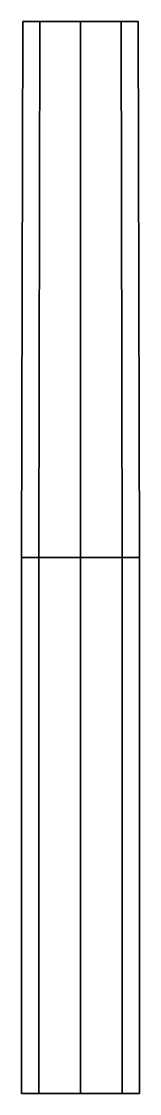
# Model space of a CAD drawing. Extents: x -0.22 to 0.22, y -0.82 to 3.18.
import ezdxf

# ---------------------------------------------------------------- set-up
doc = ezdxf.new("R2010")
doc.units = 0
doc.layers.add('SLEEVE', color=5, linetype='CONTINUOUS')

msp = doc.modelspace()

# ---------------------------------------------------------------- linework, layer by layer
at = {"layer": 'SLEEVE'}
for points in [[(-0.215, 3.18), (-0.152, 3.18, -0.152), (-0.1556, 1.18, -0.1556), (-0.22, 1.18)], [(-0.152, 3.18, 0.152), (-0.215, 3.18), (-0.22, 1.18), (-0.1556, 1.18, 0.1556)], [(-0.16, 3.18), (-0.1131, 3.18, -0.1131), (-0.152, 3.18, -0.152), (-0.215, 3.18)], [(-0.1131, 3.18, 0.1131), (-0.16, 3.18), (-0.215, 3.18), (-0.152, 3.18, 0.152)], [(-0.152, 3.18, -0.152), (0, 3.18, -0.215), (0, 1.18, -0.22), (-0.1556, 1.18, -0.1556)], [(0, 3.18, 0.215), (-0.152, 3.18, 0.152), (-0.1556, 1.18, 0.1556), (0, 1.18, 0.22)], [(-0.1131, 3.18, -0.1131), (0, 3.18, -0.16), (0, 3.18, -0.215), (-0.152, 3.18, -0.152)], [(0, 3.18, 0.16), (-0.1131, 3.18, 0.1131), (-0.152, 3.18, 0.152), (0, 3.18, 0.215)], [(0.1131, 3.18, 0.1131), (0, 3.18, 0.16), (0, 3.18, 0.215), (0.152, 3.18, 0.152)], [(0, 3.18, -0.16), (0.1131, 3.18, -0.1131), (0.152, 3.18, -0.152), (0, 3.18, -0.215)], [(0, 3.18, -0.215), (0.152, 3.18, -0.152), (0.1556, 1.18, -0.1556), (0, 1.18, -0.22)], [(0.152, 3.18, 0.152), (0, 3.18, 0.215), (0, 1.18, 0.22), (0.1556, 1.18, 0.1556)], [(0.16, 3.18), (0.1131, 3.18, 0.1131), (0.152, 3.18, 0.152), (0.215, 3.18)], [(0.1131, 3.18, -0.1131), (0.16, 3.18), (0.215, 3.18), (0.152, 3.18, -0.152)], [(0.152, 3.18, -0.152), (0.215, 3.18), (0.22, 1.18), (0.1556, 1.18, -0.1556)], [(0.215, 3.18), (0.152, 3.18, 0.152), (0.1556, 1.18, 0.1556), (0.22, 1.18)], [(-0.22, -0.82), (-0.1556, -0.82, 0.1556), (-0.1556, 1.18, 0.1556), (-0.22, 1.18)], [(-0.1556, -0.82, -0.1556), (-0.22, -0.82), (-0.22, 1.18), (-0.1556, 1.18, -0.1556)], [(-0.1556, -0.82, 0.1556), (0, -0.82, 0.22), (0, 1.18, 0.22), (-0.1556, 1.18, 0.1556)], [(0, -0.82, -0.22), (-0.1556, -0.82, -0.1556), (-0.1556, 1.18, -0.1556), (0, 1.18, -0.22)], [(0, -0.82, 0.22), (0.1556, -0.82, 0.1556), (0.1556, 1.18, 0.1556), (0, 1.18, 0.22)], [(0.1556, -0.82, -0.1556), (0, -0.82, -0.22), (0, 1.18, -0.22), (0.1556, 1.18, -0.1556)], [(0.1556, -0.82, 0.1556), (0.22, -0.82), (0.22, 1.18), (0.1556, 1.18, 0.1556)], [(0.22, -0.82), (0.1556, -0.82, -0.1556), (0.1556, 1.18, -0.1556), (0.22, 1.18)]]:
    msp.add_3dface(points, dxfattribs=at)

doc.saveas('drawing.dxf')
